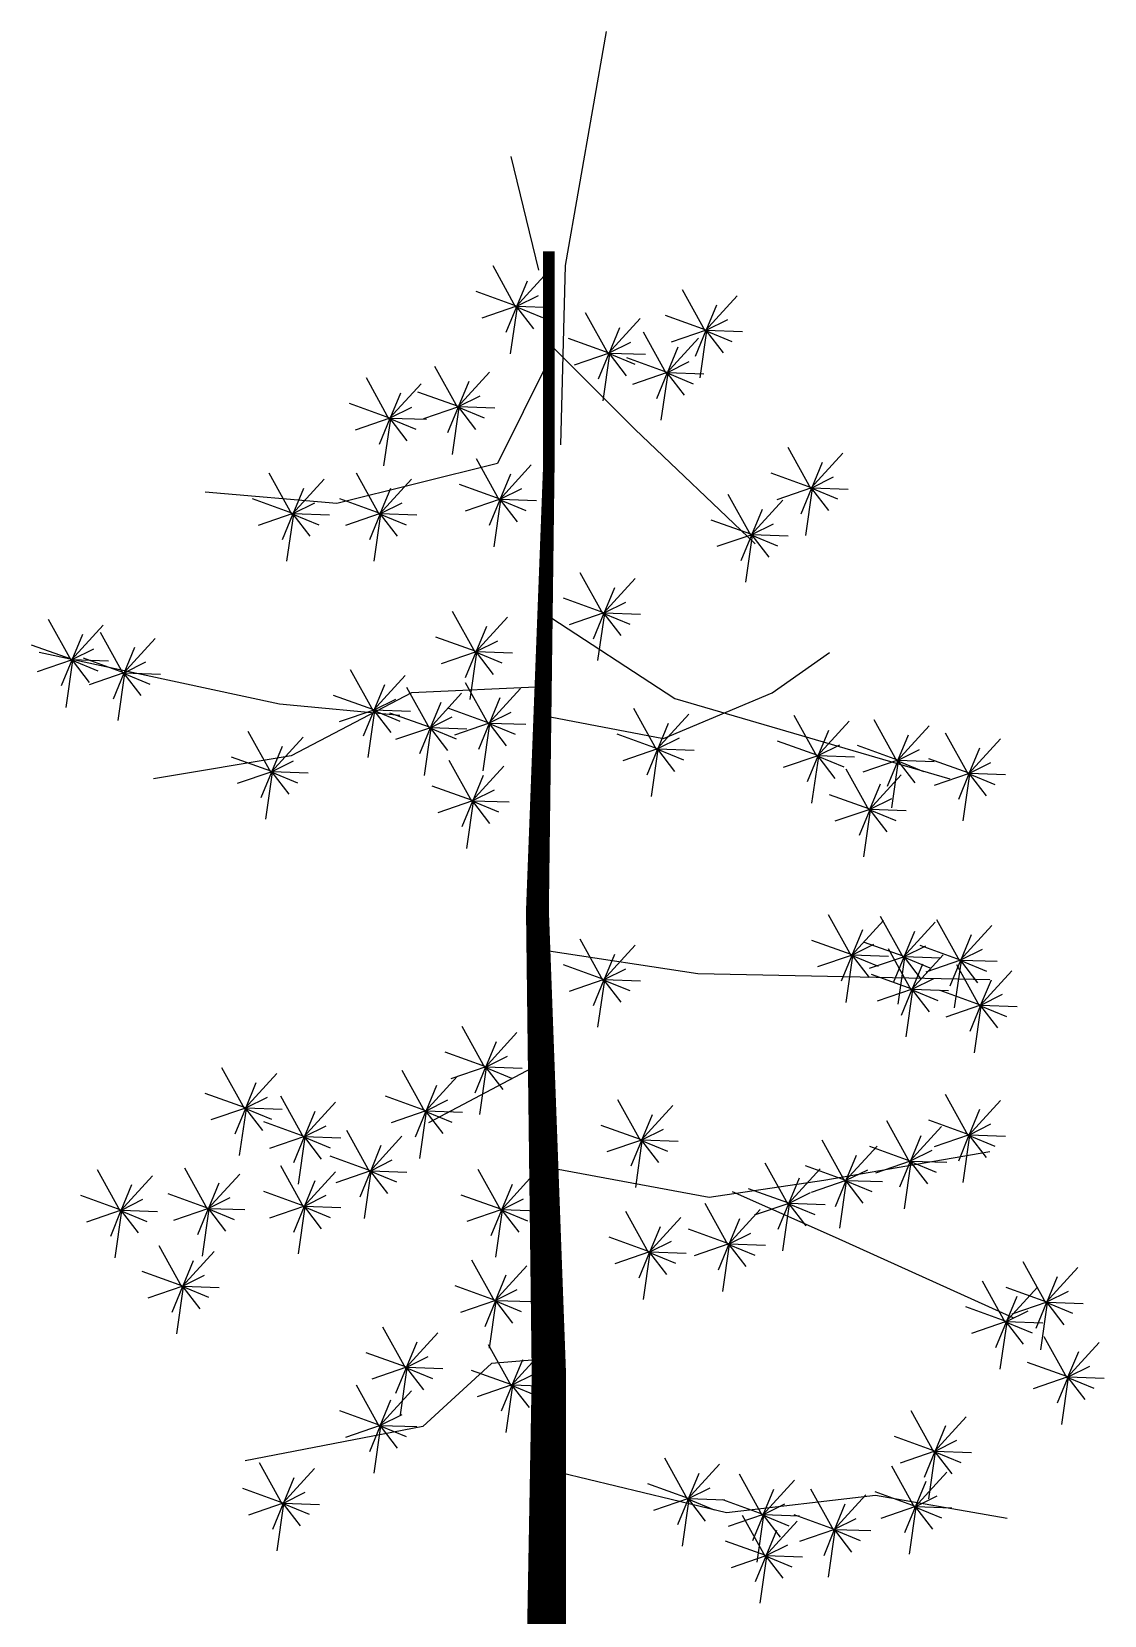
# Model space of a CAD drawing. Header units: millimetres. Extents: x 61831 to 121408, y 302 to 24841.
# Drawn here: x 109377 to 110988, y 7034 to 9411 of the extents above; entities that cross this region are included whole.
import ezdxf

# ---------------------------------------------------------------- set-up
doc = ezdxf.new("R2010")
doc.units = ezdxf.units.MM

# ---------------------------------------------------------------- blocks, each defined once
blk = doc.blocks.new('A$C362C4ADC')
at = {"color": 35}
for p, q in [((1489.8, 6152.9), (1428.3, 5801.8)), ((1388.7, 5794.8), (1347.1, 5965.5)), ((1428.3, 5801.8), (1421.1, 5532.7)), ((1403.9, 5685.7), (1532.9, 5556.6)), ((1403.9, 5659.9), (1326.5, 5505)), ((1532.9, 5556.6), (1713.6, 5384.6)), ((1326.5, 5505), (1085.6, 5444.8)), ((1085.6, 5444.8), (887.8, 5462)), ((1395.3, 5281.4), (1593.1, 5152.4)), ((999.6, 5143.8), (638.4, 5221.2)), ((1197.5, 5161), (1016.8, 5066.3)), ((1575.9, 5092.1), (1739.4, 5161)), ((1180.3, 5126.6), (999.6, 5143.8)), ((1593.1, 5152.4), (2006, 5031.9)), ((1395.3, 5126.6), (1575.9, 5092.1)), ((1016.8, 5066.3), (810.4, 5031.9)), ((1403.9, 4773.9), (1627.5, 4739.5)), ((1627.5, 4739.5), (2066.2, 4730.9)), ((1386.7, 4601.9), (1223.3, 4515.8)), ((1816.8, 4429.8), (2066.2, 4472.8)), ((1412.5, 4447), (1644.8, 4404)), ((1644.8, 4404), (1816.8, 4429.8)), ((1679.2, 4412.6), (1834, 4343.8)), ((1834, 4343.8), (2100.6, 4223.4)), ((1421.1, 4163.2), (1317.9, 4154.6)), ((1317.9, 4154.6), (1214.7, 4060)), ((1214.7, 4060), (948, 4008.3)), ((1421.1, 3991.1), (1670.6, 3930.9)), ((1670.6, 3930.9), (1894.2, 3956.7)), ((1894.2, 3956.7), (2092, 3922.3))]:
    blk.add_line(p, q, dxfattribs=at)
at = {"color": 74}
for p, q in [((1354.5, 5739.1), (1320, 5801.3)), ((1354.3, 5740.1), (1402.3, 5792.6)), ((1355.6, 5740.5), (1371.6, 5779.2)), ((1355.4, 5741), (1294.7, 5762.8)), ((1355.8, 5741.1), (1388.2, 5757.2)), ((1639, 5703.1), (1604.5, 5765.3)), ((1638.8, 5704.1), (1686.8, 5756.7)), ((1355.4, 5740.8), (1303.1, 5722.9)), ((1355.2, 5740.2), (1339.2, 5701.5)), ((1356.1, 5739.8), (1346, 5669.4)), ((1355.4, 5740.1), (1380.9, 5706.9)), ((1355.5, 5740.1), (1394.2, 5724.1)), ((1355.9, 5741), (1410.2, 5739.1)), ((1493.3, 5668.8), (1458.8, 5731)), ((1640.1, 5704.5), (1656.1, 5743.2)), ((1493.1, 5669.9), (1541.1, 5722.4)), ((1494.4, 5670.2), (1510.4, 5708.9)), ((1639.9, 5705), (1579.2, 5726.8)), ((1639.9, 5704.8), (1587.6, 5687)), ((1639.7, 5704.3), (1623.7, 5665.5)), ((1640.5, 5703.8), (1630.5, 5633.4)), ((1639.9, 5704.1), (1665.4, 5670.9)), ((1640, 5704.2), (1678.7, 5688.1)), ((1640.3, 5705.1), (1672.7, 5721.2)), ((1640.3, 5705), (1694.7, 5703.1)), ((1494.2, 5670.7), (1433.5, 5692.5)), ((1494.6, 5670.9), (1527, 5686.9)), ((1580.7, 5639.7), (1546.2, 5701.9)), ((1580.5, 5640.7), (1628.5, 5693.2)), ((1581.8, 5641.1), (1597.8, 5679.8)), ((1494.2, 5670.6), (1442, 5652.7)), ((1494, 5670), (1478, 5631.3)), ((1494.9, 5669.6), (1484.8, 5599.1)), ((1494.2, 5669.9), (1519.7, 5636.6)), ((1494.3, 5669.9), (1533, 5653.9)), ((1494.7, 5670.7), (1549, 5668.8)), ((1581.6, 5641.6), (1520.9, 5663.4)), ((1582, 5641.7), (1614.4, 5657.8)), ((1164.3, 5571.1), (1129.8, 5633.3)), ((1267.1, 5588.3), (1232.6, 5650.5)), ((1266.9, 5589.3), (1314.9, 5641.8)), ((1581.6, 5641.4), (1529.4, 5623.5)), ((1581.4, 5640.9), (1565.4, 5602.1)), ((1582.3, 5640.4), (1572.2, 5570)), ((1581.6, 5640.7), (1607.1, 5607.5)), ((1581.7, 5640.8), (1620.4, 5624.7)), ((1582.1, 5641.6), (1636.4, 5639.7)), ((1164.1, 5572.2), (1212.1, 5624.7)), ((1165.4, 5572.5), (1181.4, 5611.2)), ((1268, 5590.2), (1207.3, 5612)), ((1268.2, 5589.7), (1284.2, 5628.4)), ((1165.2, 5573.1), (1104.5, 5594.8)), ((1165.6, 5573.2), (1198, 5589.2)), ((1268, 5590), (1215.8, 5572.1)), ((1267.8, 5589.4), (1251.8, 5550.7)), ((1268.7, 5589), (1258.6, 5518.6)), ((1268, 5589.3), (1293.5, 5556.1)), ((1268.1, 5589.3), (1306.8, 5573.3)), ((1268.4, 5590.3), (1300.8, 5606.4)), ((1268.5, 5590.2), (1322.8, 5588.3)), ((1165.2, 5572.9), (1112.9, 5555)), ((1165, 5572.3), (1149, 5533.6)), ((1165.9, 5571.9), (1155.8, 5501.5)), ((1165.2, 5572.2), (1190.7, 5539)), ((1165.3, 5572.2), (1204, 5556.2)), ((1165.6, 5573), (1220, 5571.2)), ((1797.5, 5466.6), (1763, 5528.8)), ((1797.3, 5467.7), (1845.3, 5520.2)), ((1018.6, 5428), (984.1, 5490.2)), ((1149.7, 5428), (1115.2, 5490.2)), ((1329.6, 5449.4), (1295.1, 5511.7)), ((1329.5, 5450.5), (1377.5, 5503)), ((1330.8, 5450.9), (1346.8, 5489.6)), ((1798.4, 5468.5), (1737.7, 5490.3)), ((1798.6, 5468), (1814.6, 5506.7)), ((1018.4, 5429.1), (1066.4, 5481.6)), ((1019.7, 5429.4), (1035.7, 5468.1)), ((1149.5, 5429.1), (1197.5, 5481.6)), ((1150.8, 5429.4), (1166.8, 5468.1)), ((1330.5, 5451.4), (1269.9, 5473.2)), ((1330.9, 5451.5), (1363.3, 5467.6)), ((1798.4, 5468.4), (1746.1, 5450.5)), ((1798.2, 5467.8), (1782.2, 5429.1)), ((1799.1, 5467.3), (1789, 5396.9)), ((1798.4, 5467.6), (1823.9, 5434.4)), ((1798.5, 5467.7), (1837.2, 5451.7)), ((1798.8, 5468.6), (1831.2, 5484.7)), ((1798.8, 5468.5), (1853.2, 5466.6)), ((1019.5, 5430), (958.8, 5451.7)), ((1019.9, 5430.1), (1052.3, 5446.1)), ((1150.6, 5430), (1089.9, 5451.7)), ((1151, 5430.1), (1183.4, 5446.1)), ((1330.6, 5451.2), (1278.3, 5433.3)), ((1330.4, 5450.6), (1314.3, 5411.9)), ((1331.2, 5450.2), (1321.2, 5379.8)), ((1330.6, 5450.5), (1356.1, 5417.3)), ((1330.7, 5450.5), (1369.4, 5434.5)), ((1331, 5451.4), (1385.3, 5449.5)), ((1707.5, 5396.3), (1673, 5458.5)), ((1707.3, 5397.4), (1755.3, 5449.9)), ((1019.5, 5429.8), (967.3, 5411.9)), ((1019.3, 5429.2), (1003.3, 5390.5)), ((1020.2, 5428.8), (1010.1, 5358.4)), ((1019.5, 5429.1), (1045, 5395.9)), ((1019.6, 5429.1), (1058.4, 5413.1)), ((1020, 5429.9), (1074.3, 5428.1)), ((1150.6, 5429.8), (1098.4, 5411.9)), ((1150.4, 5429.2), (1134.4, 5390.5)), ((1151.3, 5428.8), (1141.2, 5358.4)), ((1150.6, 5429.1), (1176.1, 5395.9)), ((1150.7, 5429.1), (1189.5, 5413.1)), ((1151.1, 5429.9), (1205.4, 5428.1)), ((1708.4, 5398.3), (1647.7, 5420)), ((1708.6, 5397.7), (1724.7, 5436.4)), ((1708.4, 5398.1), (1656.2, 5380.2)), ((1708.2, 5397.5), (1692.2, 5358.8)), ((1709.1, 5397.1), (1699, 5326.7)), ((1708.4, 5397.4), (1733.9, 5364.2)), ((1708.5, 5397.4), (1747.3, 5381.4)), ((1708.8, 5398.4), (1741.2, 5414.4)), ((1708.9, 5398.2), (1763.2, 5396.4)), ((1485.6, 5278.9), (1451.1, 5341.1)), ((1485.4, 5280), (1533.4, 5332.5)), ((1486.5, 5280.9), (1425.8, 5302.6)), ((1486.7, 5280.3), (1502.7, 5319)), ((1293.6, 5220.7), (1259.2, 5282.9)), ((1486.5, 5280.7), (1434.2, 5262.8)), ((1486.3, 5280.1), (1470.3, 5241.4)), ((1487.2, 5279.7), (1477.1, 5209.3)), ((1486.5, 5280), (1512, 5246.8)), ((1486.6, 5280), (1525.3, 5264)), ((1486.9, 5281), (1519.3, 5297)), ((1487, 5280.8), (1541.3, 5279)), ((687, 5208.7), (652.5, 5270.9)), ((686.8, 5209.7), (734.8, 5262.2)), ((1293.5, 5221.7), (1341.5, 5274.2)), ((1294.8, 5222.1), (1310.8, 5260.8)), ((687.9, 5210.6), (627.2, 5232.4)), ((688.1, 5210.1), (704.1, 5248.8)), ((765, 5189), (730.5, 5251.2)), ((764.8, 5190), (812.8, 5242.5)), ((766.1, 5190.4), (782.1, 5229.1)), ((1294.5, 5222.6), (1233.9, 5244.4)), ((1294.9, 5222.7), (1327.4, 5238.8)), ((687.9, 5210.4), (635.7, 5192.5)), ((687.7, 5209.8), (671.7, 5171.1)), ((688.6, 5209.4), (678.5, 5139)), ((687.9, 5209.7), (713.4, 5176.5)), ((688, 5209.7), (726.8, 5193.7)), ((688.3, 5210.7), (720.7, 5226.8)), ((688.4, 5210.6), (742.7, 5208.7)), ((765.9, 5190.9), (705.2, 5212.7)), ((766.3, 5191), (798.7, 5207.1)), ((1294.6, 5222.4), (1242.3, 5204.5)), ((1294.4, 5221.8), (1278.4, 5183.1)), ((1295.2, 5221.4), (1285.2, 5151)), ((1294.6, 5221.7), (1320.1, 5188.5)), ((1294.7, 5221.7), (1333.4, 5205.7)), ((1295, 5222.6), (1349.4, 5220.7)), ((1739.4, 5161), (1825.4, 5221.2)), ((765.9, 5190.7), (713.6, 5172.8)), ((765.7, 5190.1), (749.7, 5151.4)), ((766.6, 5189.7), (756.5, 5119.3)), ((765.9, 5190), (791.4, 5156.8)), ((766, 5190), (804.7, 5174)), ((766.3, 5190.9), (820.7, 5189)), ((1140.3, 5133.3), (1105.8, 5195.5)), ((1140.1, 5134.3), (1188.1, 5186.8)), ((1141.2, 5135.2), (1080.5, 5157)), ((1141.4, 5134.7), (1157.4, 5173.4)), ((1225.1, 5106.7), (1190.6, 5168.9)), ((1395.3, 5169.6), (1197.5, 5161)), ((1224.9, 5107.8), (1272.9, 5160.3)), ((1313.4, 5113.6), (1278.9, 5175.8)), ((1313.2, 5114.6), (1361.2, 5167.1)), ((1141.2, 5135), (1088.9, 5117.1)), ((1141, 5134.4), (1125, 5095.7)), ((1141.9, 5134), (1131.8, 5063.6)), ((1141.2, 5134.3), (1166.7, 5101.1)), ((1141.3, 5134.3), (1180, 5118.3)), ((1141.6, 5135.3), (1174, 5151.4)), ((1141.6, 5135.2), (1196, 5133.3)), ((1226.2, 5108.1), (1242.3, 5146.8)), ((1314.3, 5115.5), (1253.6, 5137.3)), ((1314.5, 5115), (1330.5, 5153.7)), ((1566.1, 5075), (1531.6, 5137.2)), ((1226, 5108.6), (1165.3, 5130.4)), ((1226.4, 5108.8), (1258.8, 5124.8)), ((1314.3, 5115.3), (1262, 5097.4)), ((1314.1, 5114.7), (1298.1, 5076)), ((1314.9, 5114.3), (1304.9, 5043.9)), ((1314.3, 5114.6), (1339.8, 5081.4)), ((1314.4, 5114.6), (1353.1, 5098.6)), ((1314.6, 5115.6), (1347.1, 5131.7)), ((1314.7, 5115.5), (1369.1, 5113.6)), ((1566, 5076.1), (1614, 5128.6)), ((1567.3, 5076.4), (1583.3, 5115.1)), ((1806.9, 5064.7), (1772.4, 5126.9)), ((1806.7, 5065.8), (1854.7, 5118.3)), ((1926.9, 5057.9), (1892.4, 5120.1)), ((1926.7, 5058.9), (1974.7, 5111.4)), ((986.9, 5040.7), (952.4, 5102.9)), ((986.7, 5041.8), (1034.7, 5094.3)), ((1226, 5108.5), (1173.8, 5090.6)), ((1225.8, 5107.9), (1209.8, 5069.2)), ((1226.7, 5107.5), (1216.6, 5037)), ((1226, 5107.8), (1251.5, 5074.5)), ((1226.1, 5107.8), (1264.9, 5091.8)), ((1226.5, 5108.6), (1280.8, 5106.7)), ((1567, 5076.9), (1506.3, 5098.7)), ((1567.4, 5077.1), (1599.8, 5093.1)), ((1807.8, 5066.6), (1747.1, 5088.4)), ((1808, 5066.1), (1824.1, 5104.8)), ((1928, 5059.3), (1944, 5098)), ((2034, 5038.1), (1999.5, 5100.4)), ((2033.8, 5039.2), (2081.8, 5091.7)), ((987.8, 5042.7), (927.1, 5064.4)), ((988, 5042.1), (1004, 5080.8)), ((1567, 5076.8), (1514.8, 5058.9)), ((1566.8, 5076.2), (1550.8, 5037.5)), ((1567.7, 5075.8), (1557.6, 5005.3)), ((1567, 5076.1), (1592.6, 5042.8)), ((1567.2, 5076.1), (1605.9, 5060.1)), ((1567.5, 5076.9), (1621.8, 5075)), ((1807.8, 5066.5), (1755.6, 5048.6)), ((1807.6, 5065.9), (1791.6, 5027.2)), ((1808.5, 5065.5), (1798.4, 4995.1)), ((1807.8, 5065.8), (1833.3, 5032.5)), ((1807.9, 5065.8), (1846.7, 5049.8)), ((1808.2, 5066.8), (1840.6, 5082.8)), ((1808.3, 5066.6), (1862.6, 5064.8)), ((1927.8, 5059.8), (1867.1, 5081.6)), ((1928.2, 5059.9), (1960.6, 5076)), ((2034.9, 5040.1), (1974.2, 5061.9)), ((2035.1, 5039.6), (2051.1, 5078.3)), ((987.8, 5042.5), (935.6, 5024.6)), ((987.6, 5041.9), (971.6, 5003.2)), ((988.5, 5041.5), (978.4, 4971.1)), ((987.8, 5041.8), (1013.3, 5008.6)), ((987.9, 5041.8), (1026.6, 5025.8)), ((988.2, 5042.8), (1020.6, 5058.8)), ((988.3, 5042.6), (1042.6, 5040.8)), ((1288.5, 4997), (1254, 5059.2)), ((1288.3, 4998.1), (1336.3, 5050.6)), ((1884.9, 4984.2), (1850.4, 5046.4)), ((1927.8, 5059.6), (1875.5, 5041.7)), ((1884.7, 4985.2), (1932.7, 5037.8)), ((1927.6, 5059), (1911.6, 5020.3)), ((1928.4, 5058.6), (1918.4, 4988.2)), ((1927.8, 5058.9), (1953.3, 5025.7)), ((1927.9, 5058.9), (1966.6, 5042.9)), ((1928.2, 5059.8), (1982.6, 5057.9)), ((2034.9, 5039.9), (1982.6, 5022)), ((2034.7, 5039.3), (2018.7, 5000.6)), ((2035.6, 5038.9), (2025.5, 4968.5)), ((2034.9, 5039.2), (2060.4, 5006)), ((2035, 5039.2), (2073.7, 5023.2)), ((2035.3, 5040.2), (2067.7, 5056.3)), ((2035.3, 5040.1), (2089.7, 5038.2)), ((1289.4, 4999), (1228.7, 5020.7)), ((1289.6, 4998.4), (1305.7, 5037.1)), ((1289.8, 4999.1), (1322.2, 5015.1)), ((1886, 4985.6), (1902, 5024.3)), ((1289.4, 4998.8), (1237.2, 4980.9)), ((1289.2, 4998.2), (1273.2, 4959.5)), ((1290.1, 4997.8), (1280, 4927.4)), ((1289.4, 4998.1), (1314.9, 4964.9)), ((1289.5, 4998.1), (1328.3, 4982.1)), ((1289.9, 4998.9), (1344.2, 4997.1)), ((1885.8, 4986.1), (1825.1, 5007.9)), ((1886.2, 4986.2), (1918.6, 5002.3)), ((1885.8, 4985.9), (1833.5, 4968)), ((1885.6, 4985.4), (1869.6, 4946.6)), ((1886.5, 4984.9), (1876.4, 4914.5)), ((1885.8, 4985.2), (1911.3, 4952)), ((1885.9, 4985.3), (1924.6, 4969.2)), ((1886.2, 4986.1), (1940.6, 4984.2)), ((1858.3, 4765.7), (1823.8, 4827.9)), ((1936.3, 4763.1), (1901.8, 4825.3)), ((1858.2, 4766.7), (1906.1, 4819.3)), ((1859.5, 4767.1), (1875.5, 4805.8)), ((1936.1, 4764.2), (1984.1, 4816.7)), ((1937.4, 4764.5), (1953.4, 4803.2)), ((2021.1, 4758), (1986.6, 4820.2)), ((2021, 4759), (2068.9, 4811.5)), ((1485.6, 4728.8), (1451.1, 4791)), ((1485.4, 4729.9), (1533.4, 4782.4)), ((1859.2, 4767.6), (1798.5, 4789.4)), ((1859.6, 4767.7), (1892, 4783.8)), ((1937.2, 4765), (1876.5, 4786.8)), ((1948.3, 4714.3), (1913.8, 4776.5)), ((1937.6, 4765.2), (1970, 4781.2)), ((2022, 4759.9), (1961.3, 4781.7)), ((2022.3, 4759.4), (2038.3, 4798.1)), ((1486.7, 4730.2), (1502.7, 4768.9)), ((1859.2, 4767.4), (1807, 4749.5)), ((1859, 4766.9), (1843, 4728.1)), ((1859.9, 4766.4), (1849.8, 4696)), ((1859.2, 4766.7), (1884.8, 4733.5)), ((1859.4, 4766.8), (1898.1, 4750.7)), ((1859.7, 4767.6), (1914, 4765.7)), ((1937.2, 4764.9), (1885, 4747)), ((1937, 4764.3), (1921, 4725.6)), ((1937.9, 4763.9), (1927.8, 4693.4)), ((1937.2, 4764.2), (1962.7, 4730.9)), ((1937.3, 4764.2), (1976, 4748.2)), ((1937.7, 4765), (1992, 4763.1)), ((1948.1, 4715.3), (1996.1, 4767.8)), ((1949.4, 4715.7), (1965.4, 4754.4)), ((2022, 4759.7), (1969.8, 4741.8)), ((2021.8, 4759.1), (2005.8, 4720.4)), ((2022.7, 4758.7), (2012.6, 4688.3)), ((2022, 4759), (2047.6, 4725.8)), ((2022.2, 4759), (2060.9, 4743)), ((2022.4, 4760), (2054.8, 4776.1)), ((2022.5, 4759.9), (2076.8, 4758)), ((1486.5, 4730.8), (1425.8, 4752.5)), ((1486.5, 4730.6), (1434.2, 4712.7)), ((1486.3, 4730), (1470.3, 4691.3)), ((1487.2, 4729.6), (1477.1, 4659.2)), ((1486.5, 4729.9), (1512, 4696.7)), ((1486.6, 4729.9), (1525.3, 4713.9)), ((1486.9, 4730.9), (1519.3, 4746.9)), ((1487, 4730.7), (1541.3, 4728.9)), ((1949.2, 4716.2), (1888.5, 4738)), ((1949.6, 4716.3), (1982, 4732.4)), ((2051.1, 4690.3), (2016.6, 4752.5)), ((2050.9, 4691.3), (2098.9, 4743.8)), ((2052.2, 4691.7), (2068.3, 4730.4)), ((1949.2, 4716), (1896.9, 4698.1)), ((1949, 4715.4), (1933, 4676.7)), ((1949.9, 4715), (1939.8, 4644.6)), ((1949.2, 4715.3), (1974.7, 4682.1)), ((1949.3, 4715.3), (1988, 4699.3)), ((1949.7, 4716.2), (2004, 4714.3)), ((2052, 4692.2), (1991.3, 4714)), ((2052.4, 4692.3), (2084.8, 4708.4)), ((2052, 4692), (1999.8, 4674.1)), ((2051.8, 4691.4), (2035.8, 4652.7)), ((2052.7, 4691), (2042.6, 4620.6)), ((2052, 4691.3), (2077.5, 4658.1)), ((2052.1, 4691.3), (2090.9, 4675.3)), ((2052.5, 4692.2), (2106.8, 4690.3)), ((1308.2, 4597.7), (1273.7, 4659.9)), ((1308.1, 4598.8), (1356, 4651.3)), ((1309.4, 4599.1), (1325.4, 4637.8)), ((1309.1, 4599.7), (1248.4, 4621.4)), ((1309.5, 4599.8), (1341.9, 4615.8)), ((947.5, 4536), (913, 4598.2)), ((947.3, 4537.1), (995.3, 4589.6)), ((1218.2, 4531.7), (1183.8, 4594)), ((1309.1, 4599.5), (1256.9, 4581.6)), ((1308.9, 4598.9), (1292.9, 4560.2)), ((1309.8, 4598.5), (1299.7, 4528.1)), ((1309.1, 4598.8), (1334.7, 4565.6)), ((1309.3, 4598.8), (1348, 4582.8)), ((1309.6, 4599.6), (1363.9, 4597.8)), ((948.6, 4537.4), (964.6, 4576.2)), ((1218.1, 4532.8), (1266.1, 4585.3)), ((1219.4, 4533.2), (1235.4, 4571.9)), ((948.4, 4538), (887.7, 4559.7)), ((948.8, 4538.1), (981.2, 4554.1)), ((1035.7, 4493.2), (1001.2, 4555.4)), ((1035.6, 4494.3), (1083.6, 4546.8)), ((1219.1, 4533.7), (1158.5, 4555.5)), ((1219.5, 4533.8), (1252, 4549.9)), ((1542.1, 4488), (1507.6, 4550.3)), ((1542, 4489.1), (1590, 4541.6)), ((2034, 4495.8), (1999.5, 4558)), ((2033.8, 4496.8), (2081.8, 4549.3)), ((948.4, 4537.8), (896.1, 4519.9)), ((948.2, 4537.2), (932.2, 4498.5)), ((949.1, 4536.8), (939, 4466.4)), ((948.4, 4537.1), (973.9, 4503.9)), ((948.5, 4537.1), (987.2, 4521.1)), ((948.8, 4537.9), (1003.2, 4536.1)), ((1036.6, 4495.1), (976, 4516.9)), ((1036.9, 4494.6), (1052.9, 4533.3)), ((1219.2, 4533.5), (1166.9, 4515.6)), ((1219, 4532.9), (1203, 4494.2)), ((1219.8, 4532.5), (1209.8, 4462.1)), ((1219.2, 4532.8), (1244.7, 4499.6)), ((1219.3, 4532.8), (1258, 4516.8)), ((1219.6, 4533.7), (1274, 4531.8)), ((1543.3, 4489.5), (1559.3, 4528.2)), ((1945.7, 4456.3), (1911.2, 4518.6)), ((2034.9, 4497.7), (1974.2, 4519.5)), ((2035.1, 4497.2), (2051.1, 4535.9)), ((1036.7, 4495), (984.4, 4477.1)), ((1036.5, 4494.4), (1020.4, 4455.7)), ((1037.3, 4493.9), (1027.3, 4423.5)), ((1036.7, 4494.2), (1062.2, 4461)), ((1036.8, 4494.3), (1075.5, 4478.3)), ((1037, 4495.2), (1069.4, 4511.3)), ((1037.1, 4495.1), (1091.4, 4493.2)), ((1135.1, 4441.8), (1100.6, 4504)), ((1135, 4442.8), (1183, 4495.4)), ((1543, 4490), (1482.4, 4511.8)), ((1543.4, 4490.1), (1575.8, 4506.2)), ((1945.6, 4457.4), (1993.5, 4509.9)), ((1946.9, 4457.7), (1962.9, 4496.5)), ((2034.9, 4497.5), (1982.6, 4479.6)), ((2034.7, 4496.9), (2018.7, 4458.2)), ((2035.6, 4496.5), (2025.5, 4426.1)), ((2034.9, 4496.8), (2060.4, 4463.6)), ((2035, 4496.8), (2073.7, 4480.8)), ((2035.3, 4497.8), (2067.7, 4513.9)), ((2035.3, 4497.7), (2089.7, 4495.8)), ((1136.3, 4443.2), (1152.3, 4481.9)), ((1543.1, 4489.8), (1490.8, 4471.9)), ((1542.9, 4489.2), (1526.8, 4450.5)), ((1543.7, 4488.8), (1533.7, 4418.4)), ((1543.1, 4489.1), (1568.6, 4455.9)), ((1543.2, 4489.1), (1581.9, 4473.1)), ((1543.5, 4490), (1597.8, 4488.1)), ((1848.9, 4427.2), (1814.4, 4489.4)), ((1848.7, 4428.3), (1896.7, 4480.8)), ((1946.6, 4458.3), (1885.9, 4480.1)), ((1947, 4458.4), (1979.4, 4474.5)), ((760.7, 4382.7), (726.2, 4444.9)), ((891.8, 4385.2), (857.3, 4447.4)), ((1035.7, 4388.6), (1001.2, 4450.9)), ((1136, 4443.7), (1075.3, 4465.5)), ((1136.4, 4443.8), (1168.8, 4459.9)), ((1136.5, 4443.7), (1190.8, 4441.8)), ((1332.2, 4383.5), (1297.7, 4445.7)), ((1763.2, 4392.9), (1728.7, 4455.1)), ((1763, 4394), (1811, 4446.5)), ((1849.8, 4429.1), (1789.1, 4450.9)), ((1850, 4428.6), (1866, 4467.3)), ((1850.2, 4429.3), (1882.6, 4445.3)), ((1946.6, 4458.1), (1894.4, 4440.2)), ((1946.4, 4457.5), (1930.4, 4418.8)), ((1947.3, 4457.1), (1937.2, 4386.7)), ((1946.6, 4457.4), (1972.2, 4424.2)), ((1946.8, 4457.4), (1985.5, 4441.4)), ((1947.1, 4458.3), (2001.4, 4456.4)), ((760.5, 4383.7), (808.5, 4436.2)), ((761.8, 4384.1), (777.8, 4422.8)), ((891.6, 4386.3), (939.6, 4438.8)), ((892.9, 4386.6), (908.9, 4425.3)), ((1035.6, 4389.7), (1083.6, 4442.2)), ((1036.9, 4390.1), (1052.9, 4428.8)), ((1136.1, 4443.5), (1083.8, 4425.7)), ((1135.8, 4443), (1119.8, 4404.2)), ((1136.7, 4442.5), (1126.6, 4372.1)), ((1136.1, 4442.8), (1161.6, 4409.6)), ((1136.2, 4442.9), (1174.9, 4426.8)), ((1332, 4384.6), (1380, 4437.1)), ((1333.3, 4384.9), (1349.4, 4423.6)), ((1764.3, 4394.3), (1780.4, 4433.1)), ((1849.8, 4429), (1797.6, 4411.1)), ((1849.6, 4428.4), (1833.6, 4389.7)), ((1850.5, 4428), (1840.4, 4357.6)), ((1849.8, 4428.3), (1875.3, 4395)), ((1849.9, 4428.3), (1888.6, 4412.3)), ((1850.3, 4429.1), (1904.6, 4427.3)), ((761.6, 4384.6), (700.9, 4406.4)), ((762, 4384.7), (794.4, 4400.8)), ((892.7, 4387.2), (832, 4408.9)), ((893.1, 4387.3), (925.5, 4403.3)), ((1036.6, 4390.6), (976, 4412.4)), ((1037, 4390.7), (1069.4, 4406.8)), ((1333.1, 4385.4), (1272.4, 4407.2)), ((1333.5, 4385.6), (1365.9, 4401.6)), ((1764.1, 4394.9), (1703.4, 4416.7)), ((1764.5, 4395), (1796.9, 4411)), ((761.6, 4384.4), (709.4, 4366.5)), ((761.4, 4383.8), (745.4, 4345.1)), ((762.3, 4383.4), (752.2, 4313)), ((761.6, 4383.7), (787.1, 4350.5)), ((761.7, 4383.7), (800.4, 4367.7)), ((762.1, 4384.6), (816.4, 4382.7)), ((892.7, 4387), (840.4, 4369.1)), ((892.5, 4386.4), (876.5, 4347.7)), ((893.4, 4386), (883.3, 4315.6)), ((892.7, 4386.3), (918.2, 4353.1)), ((892.8, 4386.3), (931.5, 4370.3)), ((893.2, 4387.1), (947.5, 4385.3)), ((1036.7, 4390.4), (984.4, 4372.5)), ((1036.5, 4389.8), (1020.4, 4351.1)), ((1037.3, 4389.4), (1027.3, 4319)), ((1036.7, 4389.7), (1062.2, 4356.5)), ((1036.8, 4389.7), (1075.5, 4373.7)), ((1037.1, 4390.6), (1091.4, 4388.7)), ((1333.1, 4385.3), (1280.9, 4367.4)), ((1332.9, 4384.7), (1316.9, 4346)), ((1333.8, 4384.3), (1323.7, 4313.9)), ((1333.1, 4384.6), (1358.6, 4351.3)), ((1333.2, 4384.6), (1372, 4368.6)), ((1333.6, 4385.4), (1387.9, 4383.6)), ((1554.1, 4320.1), (1519.6, 4382.3)), ((1554, 4321.2), (1602, 4373.7)), ((1673.2, 4332.1), (1638.7, 4394.3)), ((1673.1, 4333.2), (1721.1, 4385.7)), ((1764.1, 4394.7), (1711.9, 4376.8)), ((1763.9, 4394.1), (1747.9, 4355.4)), ((1764.8, 4393.7), (1754.7, 4323.3)), ((1764.1, 4394), (1789.6, 4360.8)), ((1764.2, 4394), (1803, 4378)), ((1764.6, 4394.9), (1818.9, 4393)), ((1555.3, 4321.5), (1571.3, 4360.2)), ((1674.1, 4334), (1613.5, 4355.8)), ((1674.4, 4333.5), (1690.4, 4372.2)), ((1674.5, 4334.2), (1706.9, 4350.2)), ((853.2, 4268.7), (818.7, 4330.9)), ((1555, 4322), (1494.4, 4343.8)), ((1555.4, 4322.2), (1587.8, 4338.2)), ((1674.2, 4333.9), (1621.9, 4316)), ((1674, 4333.3), (1657.9, 4294.6)), ((1674.8, 4332.9), (1664.8, 4262.4)), ((1674.2, 4333.2), (1699.7, 4299.9)), ((1674.3, 4333.2), (1713, 4317.2)), ((1674.6, 4334), (1728.9, 4332.1)), ((853.1, 4269.8), (901.1, 4322.3)), ((854.4, 4270.1), (870.4, 4308.8)), ((1322.8, 4247.3), (1288.3, 4309.5)), ((1555.1, 4321.9), (1502.8, 4304)), ((1554.8, 4321.3), (1538.8, 4282.6)), ((1555.7, 4320.9), (1545.6, 4250.4)), ((1555.1, 4321.2), (1580.6, 4287.9)), ((1555.2, 4321.2), (1593.9, 4305.2)), ((1555.5, 4322), (1609.8, 4320.1)), ((2150.5, 4244.7), (2116, 4306.9)), ((854.1, 4270.6), (793.4, 4292.4)), ((854.5, 4270.8), (886.9, 4286.8)), ((1322.6, 4248.3), (1370.6, 4300.9)), ((1323.9, 4248.7), (1339.9, 4287.4)), ((2089.7, 4215.6), (2055.2, 4277.8)), ((2150.3, 4245.8), (2198.3, 4298.3)), ((2151.6, 4246.1), (2167.7, 4284.8)), ((854.1, 4270.5), (801.9, 4252.6)), ((853.9, 4269.9), (837.9, 4231.2)), ((854.8, 4269.5), (844.7, 4199)), ((854.1, 4269.7), (879.7, 4236.5)), ((854.3, 4269.8), (893, 4253.8)), ((854.6, 4270.6), (908.9, 4268.7)), ((1323.7, 4249.2), (1263, 4271)), ((1324.1, 4249.3), (1356.5, 4265.4)), ((2089.5, 4216.6), (2137.5, 4269.1)), ((2151.4, 4246.6), (2090.7, 4268.4)), ((2090.8, 4217), (2106.8, 4255.7)), ((2151.8, 4246.8), (2184.2, 4262.8)), ((1323.7, 4249), (1271.4, 4231.1)), ((1323.5, 4248.5), (1307.5, 4209.7)), ((1324.4, 4248), (1314.3, 4177.6)), ((1323.7, 4248.3), (1349.2, 4215.1)), ((1323.8, 4248.4), (1362.5, 4232.3)), ((1324.1, 4249.2), (1378.5, 4247.3)), ((2090.6, 4217.5), (2029.9, 4239.3)), ((2091, 4217.6), (2123.4, 4233.7)), ((2151.4, 4246.5), (2099.2, 4228.6)), ((2151.2, 4245.9), (2135.2, 4207.2)), ((2152.1, 4245.5), (2142, 4175)), ((2151.4, 4245.8), (2176.9, 4212.5)), ((2151.5, 4245.8), (2190.3, 4229.8)), ((2151.9, 4246.6), (2206.2, 4244.7)), ((1189.1, 4147), (1154.6, 4209.2)), ((2090.6, 4217.3), (2038.3, 4199.4)), ((2090.4, 4216.7), (2074.4, 4178)), ((2091.3, 4216.3), (2081.2, 4145.9)), ((2090.6, 4216.6), (2116.1, 4183.4)), ((2090.7, 4216.6), (2129.4, 4200.6)), ((2091, 4217.5), (2145.4, 4215.6)), ((1189, 4148.1), (1236.9, 4200.6)), ((1190.3, 4148.4), (1206.3, 4187.1)), ((1347.6, 4120.5), (1313.1, 4182.7)), ((2182.2, 4132.4), (2147.7, 4194.7)), ((2182, 4133.5), (2230, 4186)), ((1190, 4149), (1129.3, 4170.7)), ((1190.4, 4149.1), (1222.8, 4165.1)), ((1347.5, 4121.5), (1395.5, 4174)), ((1348.8, 4121.9), (1364.8, 4160.6)), ((2183.3, 4133.9), (2199.4, 4172.6)), ((1190, 4148.8), (1137.8, 4130.9)), ((1189.8, 4148.2), (1173.8, 4109.5)), ((1190.7, 4147.8), (1180.6, 4077.4)), ((1190, 4148.1), (1215.6, 4114.8)), ((1190.2, 4148.1), (1228.9, 4132.1)), ((1190.5, 4148.9), (1244.8, 4147.1)), ((1348.5, 4122.4), (1287.8, 4144.2)), ((1348.9, 4122.5), (1381.3, 4138.6)), ((2183.1, 4134.4), (2122.4, 4156.2)), ((2183.5, 4134.5), (2215.9, 4150.6)), ((1149.7, 4059.6), (1115.2, 4121.8)), ((1149.5, 4060.7), (1197.5, 4113.2)), ((1348.5, 4122.2), (1296.3, 4104.3)), ((1348.3, 4121.6), (1332.3, 4082.9)), ((1349.2, 4121.2), (1339.1, 4050.8)), ((1348.5, 4121.5), (1374.1, 4088.3)), ((1348.7, 4121.5), (1387.4, 4105.5)), ((1349, 4122.4), (1403.3, 4120.5)), ((2183.1, 4134.2), (2130.9, 4116.3)), ((2182.9, 4133.6), (2166.9, 4094.9)), ((2183.8, 4133.2), (2173.7, 4062.8)), ((2183.1, 4133.5), (2208.6, 4100.3)), ((2183.2, 4133.5), (2222, 4117.5)), ((2183.6, 4134.4), (2237.9, 4132.5)), ((1150.8, 4061), (1166.8, 4099.7)), ((1150.6, 4061.6), (1089.9, 4083.3)), ((1151, 4061.7), (1183.4, 4077.7)), ((1982.6, 4021.1), (1948.1, 4083.3)), ((1982.4, 4022.1), (2030.4, 4074.6)), ((1150.6, 4061.4), (1098.4, 4043.5)), ((1150.4, 4060.8), (1134.4, 4022.1)), ((1151.3, 4060.4), (1141.2, 3990)), ((1150.6, 4060.7), (1176.1, 4027.4)), ((1150.7, 4060.7), (1189.5, 4044.7)), ((1151.1, 4061.5), (1205.4, 4059.7)), ((1983.5, 4023), (1922.8, 4044.8)), ((1983.7, 4022.5), (1999.7, 4061.2)), ((1983.5, 4022.8), (1931.2, 4004.9)), ((1983.3, 4022.2), (1967.3, 3983.5)), ((1984.1, 4021.8), (1974.1, 3951.4)), ((1983.5, 4022.1), (2009, 3988.9)), ((1983.6, 4022.1), (2022.3, 4006.1)), ((1983.8, 4023.1), (2016.3, 4039.2)), ((1983.9, 4023), (2038.3, 4021.1)), ((1004, 3943.1), (969.5, 4005.3)), ((1004, 3943.1), (969.5, 4005.3)), ((1003.9, 3944.2), (1051.9, 3996.7)), ((1003.9, 3944.2), (1051.9, 3996.7)), ((1612.4, 3949.9), (1577.9, 4012.2)), ((1612.2, 3951), (1660.2, 4003.5)), ((1953.4, 3937.9), (1918.9, 4000.2)), ((1005.2, 3944.5), (1021.2, 3983.2)), ((1005.2, 3944.5), (1021.2, 3983.2)), ((1613.3, 3951.9), (1552.6, 3973.7)), ((1613.5, 3951.3), (1629.5, 3990.1)), ((1724.6, 3925.9), (1690.2, 3988.2)), ((1724.5, 3927), (1772.5, 3979.5)), ((1953.3, 3939), (2001.3, 3991.5)), ((1954.6, 3939.3), (1970.6, 3978.1)), ((1004.9, 3945), (944.3, 3966.8)), ((1004.9, 3945), (944.3, 3966.8)), ((1005, 3944.9), (952.7, 3927)), ((1005, 3944.9), (952.7, 3927)), ((1005.3, 3945.1), (1037.7, 3961.2)), ((1005.3, 3945.1), (1037.7, 3961.2)), ((1005.4, 3945), (1059.7, 3943.1)), ((1005.4, 3945), (1059.7, 3943.1)), ((1613.3, 3951.7), (1561.1, 3933.8)), ((1613.1, 3951.1), (1597.1, 3912.4)), ((1614, 3950.7), (1603.9, 3880.3)), ((1613.3, 3951), (1638.8, 3917.8)), ((1613.4, 3951), (1652.2, 3935)), ((1613.7, 3952), (1646.1, 3968)), ((1613.8, 3951.9), (1668.1, 3950)), ((1725.5, 3927.9), (1664.9, 3949.7)), ((1725.8, 3927.4), (1741.8, 3966.1)), ((1831.8, 3903.7), (1797.3, 3965.9)), ((1831.6, 3904.7), (1879.6, 3957.2)), ((1954.3, 3939.9), (1893.6, 3961.7)), ((1954.7, 3940), (1987.1, 3956.1)), ((1004.7, 3944.3), (988.7, 3905.6)), ((1004.7, 3944.3), (988.7, 3905.6)), ((1005.6, 3943.8), (995.5, 3873.4)), ((1005.6, 3943.8), (995.5, 3873.4)), ((1005, 3944.1), (1030.5, 3910.9)), ((1005, 3944.1), (1030.5, 3910.9)), ((1005.1, 3944.2), (1043.8, 3928.2)), ((1005.1, 3944.2), (1043.8, 3928.2)), ((1725.6, 3927.7), (1673.3, 3909.8)), ((1728.9, 3864.2), (1694.4, 3926.5)), ((1725.4, 3927.1), (1709.4, 3888.4)), ((1726.2, 3926.7), (1716.2, 3856.3)), ((1725.6, 3927), (1751.1, 3893.8)), ((1725.7, 3927), (1764.4, 3911)), ((1725.9, 3928), (1758.4, 3944.1)), ((1726, 3927.9), (1780.4, 3926)), ((1832.6, 3905.6), (1772, 3927.4)), ((1832.9, 3905.1), (1848.9, 3943.8)), ((1833, 3905.7), (1865.5, 3921.8)), ((1954.3, 3939.7), (1902.1, 3921.8)), ((1954.1, 3939.1), (1938.1, 3900.4)), ((1955, 3938.7), (1944.9, 3868.3)), ((1954.3, 3939), (1979.9, 3905.8)), ((1954.5, 3939), (1993.2, 3923)), ((1954.8, 3939.9), (2009.1, 3938)), ((1728.8, 3865.3), (1776.8, 3917.8)), ((1730.1, 3865.7), (1746.1, 3904.4)), ((1832.7, 3905.4), (1780.4, 3887.5)), ((1832.5, 3904.9), (1816.5, 3866.1)), ((1833.3, 3904.4), (1823.3, 3834)), ((1832.7, 3904.7), (1858.2, 3871.5)), ((1832.8, 3904.8), (1871.5, 3888.7)), ((1833.1, 3905.6), (1887.5, 3903.7)), ((1729.8, 3866.2), (1669.1, 3888)), ((1730.2, 3866.3), (1762.6, 3882.4)), ((1729.8, 3866), (1677.6, 3848.1)), ((1729.6, 3865.4), (1713.6, 3826.7)), ((1730.5, 3865), (1720.4, 3794.6)), ((1729.8, 3865.3), (1755.4, 3832.1)), ((1730, 3865.3), (1768.7, 3849.3)), ((1730.3, 3866.2), (1784.6, 3864.3))]:
    blk.add_line(p, q, dxfattribs=at)
at = {"color": 35}
blk.add_lwpolyline([(1455.5, 0, 154.8, 120.4, 0), (1455.5, 911.8, 120.4, 86, 0), (1446.9, 2124.6, 86, 68.8, 0), (1395.3, 3182.6, 68.8, 51.6, 0), (1403.9, 4137.4, 51.6, 34.4, 0), (1386.7, 4834.1, 34.4, 17.2, 0), (1403.9, 5505, 17.2, 17.2, 0), (1403.9, 5823.3, 17.2, 17.2, 0)], format="xyseb", dxfattribs=at)

msp = doc.modelspace()

# ---------------------------------------------------------------- block references
msp.add_blockref('A$C362C4ADC', (108750.1, 3257.8))

doc.saveas('drawing.dxf')
